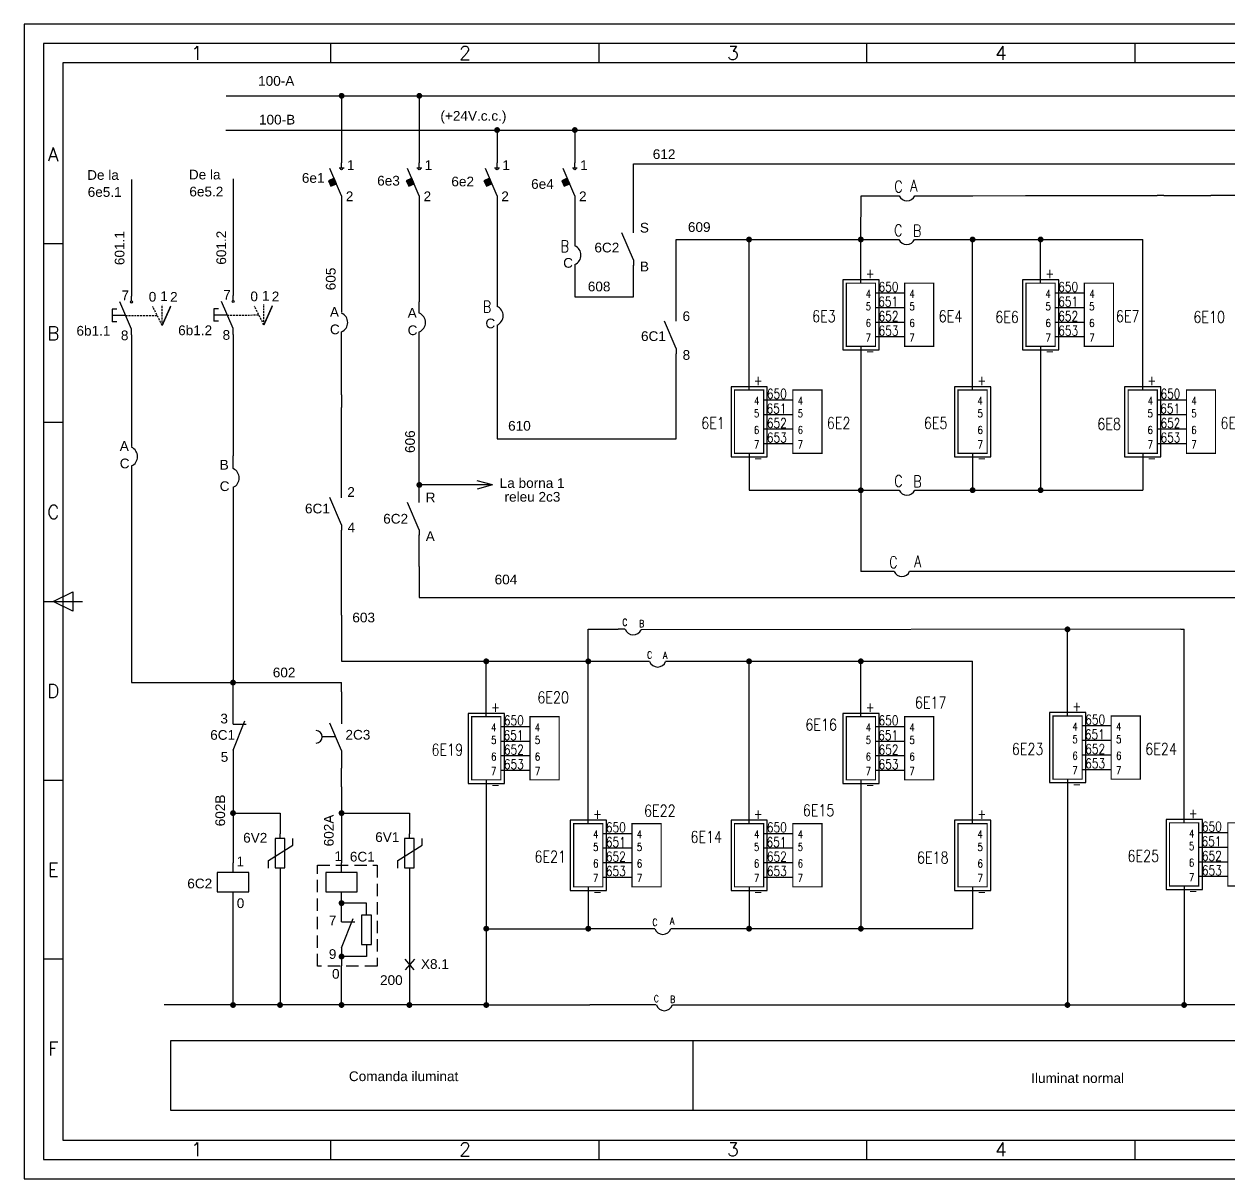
# Model space of a CAD drawing. Header units: millimetres. Extents: x 1956 to 3217, y 2121 to 2418.
# Drawn here: x 1955.9 to 2265.8, y 2120.8 to 2417.8 of the extents above; entities that cross this region are included whole.
import ezdxf
from ezdxf.enums import TextEntityAlignment as Align

# ---------------------------------------------------------------- set-up
doc = ezdxf.new("R2010")
doc.units = ezdxf.units.MM
doc.linetypes.add('DASHED', pattern=[0.75, 0.5, -0.25])
doc.linetypes.add('HIDDEN2', pattern=[4.7625, 3.175, -1.5875])
doc.styles.add('ISO', font='SIMPLEX.shx')
doc.styles.add('ROMANS', font='ROMANS.shx', dxfattribs={"width": 0.8})
doc.styles.get("Standard").update_dxf_attribs({"font": 'arial.ttf'})

# ---------------------------------------------------------------- blocks, each defined once
blk = doc.blocks.new('6a4')
at = {"color": 70}
for p, q in [((-1182.06, 287), (-1182.06, 292)), ((-1113.11, 287), (-1113.11, 292)), ((-1044.17, 287), (-1044.17, 292)), ((-975.22, 287), (-975.22, 292)), ((-1251, 240.5), (-1256, 240.5)), ((-1251, 194.5), (-1256, 194.5)), ((-1253.5, 148.5), (-1248.5, 151)), ((-1248.5, 151), (-1248.5, 146)), ((-1256, 148.5), (-1246, 148.5)), ((-1248.5, 146), (-1253.5, 148.5)), ((-1251, 102.5), (-1256, 102.5)), ((-1251, 56.5), (-1256, 56.5)), ((-1182.06, 5), (-1182.06, 10)), ((-1113.11, 5), (-1113.11, 10)), ((-1044.17, 5), (-1044.17, 10)), ((-975.22, 5), (-975.22, 10))]:
    blk.add_line(p, q, dxfattribs=at)
at = {"color": 240}
for points in [[(0, 0), (0, 297), (-1261, 297), (-1261, 0)], [(-5, 5), (-5, 292), (-1256, 292), (-1256, 5)]]:
    blk.add_lwpolyline(points, close=True, dxfattribs=at)
at = {"color": 70}
blk.add_lwpolyline([(-1251, 287), (-1251, 10), (-10, 10), (-10, 287)], close=True, dxfattribs=at)
at = {"color": 50, "style": 'ISO'}
for s, p in [('1', (-1216.53, 289.59)), ('2', (-1147.58, 289.59)), ('3', (-1078.64, 289.59)), ('4', (-1009.7, 289.59)), ('A', (-1253.5, 263.5)), ('B', (-1253.5, 217.5)), ('C', (-1253.5, 171.5)), ('D', (-1253.5, 125.5)), ('E', (-1253.5, 79.5)), ('F', (-1253.5, 33.5)), ('1', (-1216.53, 7.59)), ('2', (-1147.58, 7.59)), ('3', (-1078.64, 7.59)), ('4', (-1009.7, 7.59))]:
    blk.add_text(s, height=3.5, dxfattribs=at).set_placement(p, align=Align.MIDDLE)

msp = doc.modelspace()

# ---------------------------------------------------------------- linework, layer by layer
at = {"color": 1}
for p, q in [((2007.83, 2399.32), (2480.99, 2399.32)), ((2037.53, 2399.32), (2037.53, 2382.09)), ((2057.53, 2399.32), (2057.53, 2382.09)), ((2007.77, 2390.52), (2324.84, 2390.52)), ((2077.53, 2390.52), (2077.53, 2382.09)), ((2097.53, 2390.52), (2097.53, 2382.09)), ((2037.53, 2373.59), (2034.53, 2380.59)), ((2036.9, 2380.84), (2038.16, 2380.84)), ((2037.53, 2380.84), (2037.53, 2382.09)), ((2057.53, 2373.59), (2054.53, 2380.59)), ((2056.9, 2380.84), (2058.16, 2380.84)), ((2057.53, 2380.84), (2057.53, 2382.09)), ((2077.53, 2373.59), (2074.53, 2380.59)), ((2076.9, 2380.84), (2078.16, 2380.84)), ((2077.53, 2380.84), (2077.53, 2382.09)), ((2097.53, 2373.59), (2094.53, 2380.59)), ((2096.9, 2380.84), (2098.16, 2380.84)), ((2097.53, 2380.84), (2097.53, 2382.09)), ((2112.62, 2381.82), (2324.84, 2381.82)), ((2112.62, 2373.84), (2112.62, 2381.82)), ((1983.48, 2377.83), (1983.48, 2347.83)), ((2009.63, 2377.94), (2009.63, 2347.94)), ((2037.53, 2373.59), (2037.53, 2372.09)), ((2037.53, 2372.09), (2037.53, 2343.64)), ((2057.53, 2373.59), (2057.53, 2372.09)), ((2057.53, 2372.09), (2057.53, 2346.36)), ((2077.53, 2373.59), (2077.53, 2372.09)), ((2077.53, 2372.09), (2077.53, 2345.16)), ((2097.53, 2373.59), (2097.53, 2372.09)), ((2097.53, 2372.09), (2097.53, 2360.74)), ((2112.62, 2365.71), (2112.62, 2373.84)), ((2171.11, 2362.74), (2171.16, 2373.62)), ((2171.16, 2373.62), (2180.97, 2373.62)), ((2184.97, 2373.63), (2199.92, 2373.63)), ((2199.92, 2373.63), (2213.43, 2373.64)), ((2213.43, 2373.64), (2247.36, 2373.64)), ((2249.05, 2373.64), (2247.36, 2373.64)), ((2249.05, 2373.64), (2253.43, 2373.64)), ((2253.43, 2373.64), (2261.11, 2373.64)), ((2301.11, 2373.64), (2261.11, 2373.64)), ((2112.62, 2364.08), (2112.62, 2365.71)), ((2112.62, 2357.1), (2109.62, 2364.1)), ((2123.61, 2362.36), (2180.91, 2362.36)), ((2123.61, 2351.08), (2123.61, 2362.36)), ((2142.36, 2323.64), (2142.36, 2362.36)), ((2171.11, 2351.14), (2171.11, 2362.36)), ((2184.91, 2362.37), (2243.61, 2362.37)), ((2199.86, 2323.64), (2199.86, 2362.37)), ((2217.36, 2351.14), (2217.36, 2362.37)), ((2243.61, 2323.64), (2243.61, 2362.37)), ((2097.53, 2355.94), (2097.53, 2347.63)), ((2112.62, 2357.1), (2112.62, 2355.72)), ((2112.62, 2347.63), (2112.62, 2355.76)), ((2123.61, 2342.96), (2123.61, 2351.08)), ((1983.48, 2339.33), (1980.48, 2346.33)), ((1983.48, 2346.58), (1983.48, 2347.83)), ((2009.63, 2339.44), (2006.63, 2346.44)), ((2009.63, 2346.69), (2009.63, 2347.94)), ((2057.53, 2343.41), (2057.53, 2346.36)), ((2097.53, 2347.63), (2112.62, 2347.63)), ((2174.86, 2348.64), (2182.36, 2348.64)), ((2221.11, 2348.64), (2228.61, 2348.64)), ((1978.48, 2344.44), (1978.48, 2341.21)), ((1979.73, 2344.44), (1978.48, 2344.44)), ((2005.88, 2344.55), (2004.63, 2344.55)), ((2004.63, 2344.55), (2004.63, 2341.33)), ((2174.86, 2344.89), (2182.36, 2344.89)), ((2221.11, 2344.89), (2228.61, 2344.89)), ((1981.98, 2342.83), (1978.48, 2342.83)), ((1979.73, 2341.21), (1978.48, 2341.21)), ((2008.13, 2342.94), (2004.63, 2342.94)), ((2005.88, 2341.33), (2004.63, 2341.33)), ((2077.53, 2340.37), (2077.53, 2311.06)), ((2123.61, 2334.34), (2120.61, 2341.34)), ((2123.61, 2341.32), (2123.61, 2342.96)), ((2174.86, 2341.14), (2182.36, 2341.14)), ((2221.11, 2341.14), (2228.61, 2341.14)), ((1983.48, 2337.83), (1983.48, 2339.33)), ((1983.48, 2337.83), (1983.48, 2309.16)), ((2009.63, 2337.94), (2009.63, 2339.44)), ((2009.63, 2337.94), (2009.63, 2306.71)), ((2037.53, 2335.34), (2037.53, 2338.61)), ((2057.53, 2335.34), (2057.53, 2338.61)), ((2174.86, 2337.39), (2182.36, 2337.39)), ((2221.11, 2337.39), (2228.61, 2337.39)), ((2037.53, 2330.54), (2037.53, 2335.34)), ((2057.53, 2330.54), (2057.53, 2335.34)), ((2123.61, 2334.34), (2123.61, 2332.96)), ((2171.11, 2334.89), (2171.11, 2276.99)), ((2217.36, 2334.89), (2217.36, 2297.9)), ((2123.61, 2324.87), (2123.61, 2333)), ((2037.53, 2327.26), (2037.53, 2330.54)), ((2037.53, 2322.38), (2037.53, 2328.9)), ((2057.53, 2327.26), (2057.53, 2330.54)), ((2057.53, 2320.93), (2057.53, 2327.26)), ((2123.61, 2311.06), (2123.61, 2324.87)), ((2037.53, 2322.38), (2037.53, 2319.12)), ((2037.53, 2305.72), (2037.53, 2319.12)), ((2057.53, 2313.97), (2057.53, 2320.93)), ((2146.11, 2321.14), (2153.61, 2321.14)), ((2247.36, 2321.14), (2254.86, 2321.14)), ((2146.11, 2317.39), (2153.61, 2317.39)), ((2247.36, 2317.39), (2254.86, 2317.39)), ((2057.53, 2304.46), (2057.53, 2313.97)), ((2146.11, 2313.64), (2153.61, 2313.64)), ((2247.36, 2313.64), (2254.86, 2313.64)), ((2077.53, 2311.06), (2123.61, 2311.06)), ((2146.11, 2309.89), (2153.61, 2309.89)), ((2247.36, 2309.89), (2254.86, 2309.89)), ((2009.63, 2303.43), (2009.63, 2306.71)), ((2142.36, 2307.39), (2142.36, 2297.87)), ((2199.86, 2307.39), (2199.86, 2297.9)), ((2243.61, 2307.39), (2243.61, 2297.9)), ((1983.48, 2304.13), (1983.48, 2248.41)), ((2037.53, 2297.59), (2037.53, 2305.72)), ((2057.53, 2296.33), (2057.53, 2304.46)), ((2076.39, 2299.24), (2072.37, 2300.3)), ((2009.63, 2298.63), (2009.63, 2248.79)), ((2037.53, 2295.96), (2037.53, 2297.59)), ((2076.39, 2299.24), (2057.53, 2299.24)), ((2076.39, 2299.24), (2072.37, 2298.19)), ((2142.36, 2297.87), (2180.97, 2297.87)), ((2184.96, 2297.9), (2243.61, 2297.9)), ((2037.53, 2288.98), (2034.53, 2295.98)), ((2057.53, 2287.71), (2054.53, 2294.71)), ((2057.53, 2294.7), (2057.53, 2296.33)), ((2037.53, 2288.98), (2037.53, 2287.6)), ((2037.53, 2279.51), (2037.53, 2287.64)), ((2057.53, 2287.71), (2057.53, 2286.33)), ((2057.53, 2278.25), (2057.53, 2286.37)), ((2037.53, 2265.76), (2037.53, 2279.51)), ((2057.53, 2278.25), (2057.53, 2270.32)), ((2179.66, 2276.99), (2171.11, 2276.99)), ((2324.84, 2276.99), (2183.65, 2276.99)), ((2057.53, 2270.32), (2224.68, 2270.32)), ((2224.68, 2270.32), (2324.84, 2270.32)), ((2037.53, 2265.76), (2037.53, 2253.88)), ((2100.99, 2212.13), (2100.99, 2262.13)), ((2100.99, 2262.13), (2108.69, 2262.13)), ((2110.38, 2262.13), (2108.69, 2262.13)), ((2110.38, 2262.13), (2110.5, 2262.13)), ((2253.43, 2262.13), (2114.56, 2261.99)), ((2224.27, 2239.83), (2224.27, 2262.33)), ((2253.43, 2262.13), (2254.27, 2262.13)), ((2254.27, 2212.33), (2254.27, 2262.13)), ((2037.53, 2253.88), (2068.31, 2253.88)), ((2068.31, 2253.88), (2116.76, 2253.88)), ((2074.74, 2239.63), (2074.74, 2253.88)), ((2120.89, 2253.88), (2199.86, 2253.88)), ((2142.36, 2212.13), (2142.36, 2253.88)), ((2171.11, 2239.63), (2171.11, 2253.88)), ((2199.86, 2212.13), (2199.86, 2253.88)), ((1983.48, 2248.41), (2037.53, 2248.41)), ((2009.6, 2237.72), (2009.6, 2248.04)), ((2037.53, 2246), (2037.53, 2248.41)), ((2037.53, 2246), (2037.53, 2237.78)), ((2009.6, 2231.06), (2012.6, 2238.56)), ((2037.53, 2230.94), (2034.53, 2237.94)), ((2078.49, 2237.13), (2085.99, 2237.13)), ((2174.86, 2237.13), (2182.36, 2237.13)), ((2228.02, 2237.33), (2235.52, 2237.33)), ((2036.03, 2234.44), (2032.53, 2234.44)), ((2078.49, 2233.38), (2085.99, 2233.38)), ((2174.86, 2233.38), (2182.36, 2233.38)), ((2228.02, 2233.58), (2235.52, 2233.58)), ((2009.6, 2231.06), (2009.6, 2229.56)), ((2009.6, 2229.56), (2009.6, 2223.31)), ((2037.53, 2230.94), (2037.53, 2229.56)), ((2037.53, 2229.56), (2037.53, 2226.44)), ((2078.49, 2229.63), (2085.99, 2229.63)), ((2174.86, 2229.63), (2182.36, 2229.63)), ((2228.02, 2229.83), (2235.52, 2229.83)), ((2037.53, 2221.64), (2037.53, 2226.44)), ((2078.49, 2225.88), (2085.99, 2225.88)), ((2174.86, 2225.88), (2182.36, 2225.88)), ((2228.02, 2226.08), (2235.52, 2226.08)), ((2009.6, 2223.31), (2009.6, 2205.81)), ((2074.74, 2223.38), (2074.74, 2165.49)), ((2171.11, 2223.38), (2171.11, 2185.12)), ((2224.27, 2223.58), (2224.27, 2165.68)), ((2037.53, 2221.64), (2037.53, 2205.81)), ((2009.6, 2214.84), (2021.7, 2214.84)), ((2021.7, 2214.84), (2021.7, 2209.52)), ((2037.53, 2214.84), (2054.97, 2214.84)), ((2054.97, 2214.84), (2054.97, 2209.52)), ((2258.02, 2209.83), (2265.52, 2209.83)), ((2021.7, 2208.27), (2021.7, 2209.52)), ((2024.97, 2206.63), (2024.97, 2208.28)), ((2054.97, 2208.27), (2054.97, 2209.52)), ((2058.24, 2206.63), (2058.24, 2208.28)), ((2104.74, 2209.63), (2112.24, 2209.63)), ((2146.11, 2209.63), (2153.61, 2209.63)), ((2009.6, 2205.81), (2009.6, 2202.06)), ((2018.72, 2202.69), (2024.97, 2206.63)), ((2037.53, 2205.81), (2037.53, 2202.06)), ((2051.99, 2202.69), (2058.24, 2206.63)), ((2104.74, 2205.88), (2112.24, 2205.88)), ((2146.11, 2205.88), (2153.61, 2205.88)), ((2258.02, 2206.08), (2265.52, 2206.08)), ((2009.6, 2199.56), (2009.6, 2202.06)), ((2018.72, 2200.72), (2018.72, 2202.69)), ((2021.7, 2200.77), (2021.7, 2165.49)), ((2037.53, 2199.56), (2037.53, 2202.06)), ((2051.99, 2200.72), (2051.99, 2202.69)), ((2054.97, 2200.77), (2054.97, 2165.49)), ((2104.74, 2202.13), (2112.24, 2202.13)), ((2146.11, 2202.13), (2153.61, 2202.13)), ((2258.02, 2202.33), (2265.52, 2202.33)), ((2104.74, 2198.38), (2112.24, 2198.38)), ((2146.11, 2198.38), (2153.61, 2198.38)), ((2258.02, 2198.58), (2265.52, 2198.58)), ((2009.6, 2165.49), (2009.6, 2194.56)), ((2037.53, 2188.73), (2037.53, 2194.56)), ((2100.99, 2195.88), (2100.99, 2185.12)), ((2142.36, 2195.88), (2142.36, 2185.12)), ((2199.86, 2195.88), (2199.86, 2185.12)), ((2254.27, 2196.08), (2254.27, 2165.49)), ((2043.94, 2191.69), (2037.53, 2191.69)), ((2043.94, 2188.57), (2043.94, 2191.69)), ((2037.53, 2186.89), (2037.53, 2188.73)), ((2037.53, 2180.23), (2040.53, 2187.73)), ((2074.74, 2185.12), (2100.99, 2185.12)), ((2118.12, 2185.12), (2100.99, 2185.12)), ((2199.86, 2185.12), (2122.24, 2185.12)), ((2037.53, 2180.23), (2037.53, 2178.73)), ((2043.94, 2181.07), (2043.94, 2177.95)), ((2037.53, 2178.73), (2037.53, 2175.59)), ((2043.94, 2177.95), (2037.53, 2177.95)), ((2053.8, 2177.31), (2056.14, 2174.56)), ((2056.27, 2177.31), (2053.92, 2174.56)), ((2037.53, 2165.49), (2037.53, 2175.59)), ((2074.74, 2165.49), (1991.91, 2165.49)), ((2075.12, 2165.49), (2101.37, 2165.49)), ((2118.49, 2165.49), (2101.37, 2165.49)), ((2122.62, 2165.49), (2254.27, 2165.49)), ((2339, 2165.49), (2254.27, 2165.49)), ((1993.57, 2156.32), (2920.23, 2156.32)), ((1993.57, 2138.38), (1993.57, 2156.32)), ((2127.85, 2156.32), (2127.85, 2138.38)), ((2920.23, 2138.38), (1993.57, 2138.38))]:
    msp.add_line(p, q, dxfattribs=at)
at = {"color": 1, "linetype": 'DASHED'}
for p, q in [((1991.38, 2340.29), (1988.94, 2345.13)), ((1991.38, 2340.29), (1991.38, 2345.58)), ((2017.54, 2340.4), (2015.1, 2345.24)), ((2017.54, 2340.4), (2017.54, 2345.7)), ((1981.98, 2342.83), (1990.1, 2342.84)), ((2008.13, 2342.94), (2016.26, 2342.95))]:
    msp.add_line(p, q, dxfattribs=at)
at = {"color": 1, "linetype": 'HIDDEN2'}
for p, q in [((2031.32, 2175.45), (2031.32, 2201.43)), ((2031.32, 2201.43), (2046.66, 2201.43)), ((2046.66, 2201.43), (2046.66, 2175.45)), ((2046.66, 2175.45), (2031.32, 2175.45))]:
    msp.add_line(p, q, dxfattribs=at)
at = {"color": 1, "const_width": 0.75}
for points in [[(2037.16, 2399.32, 1), (2037.91, 2399.32, 1)], [(2057.16, 2399.32, 1), (2057.91, 2399.32, 1)], [(2077.16, 2390.52, 1), (2077.91, 2390.52, 1)], [(2097.16, 2390.52, 1), (2097.91, 2390.52, 1)], [(2141.98, 2362.36, 1), (2142.73, 2362.36, 1)], [(2170.73, 2362.36, 1), (2171.48, 2362.36, 1)], [(2199.48, 2362.37, 1), (2200.23, 2362.37, 1)], [(2216.98, 2362.37, 1), (2217.73, 2362.37, 1)], [(2057.16, 2299.24, 1), (2057.91, 2299.24, 1)], [(2170.73, 2297.87, 1), (2171.48, 2297.87, 1)], [(2199.48, 2297.9, 1), (2200.23, 2297.9, 1)], [(2216.98, 2297.9, 1), (2217.73, 2297.9, 1)], [(2223.89, 2262.1, 1), (2224.64, 2262.1, 1)], [(2074.37, 2253.88, 1), (2075.12, 2253.88, 1)], [(2100.62, 2253.88, 1), (2101.37, 2253.88, 1)], [(2141.98, 2253.88, 1), (2142.73, 2253.88, 1)], [(2170.73, 2253.88, 1), (2171.48, 2253.88, 1)], [(2009.23, 2248.41, 1), (2009.98, 2248.41, 1)], [(2009.23, 2214.84, 1), (2009.98, 2214.84, 1)], [(2037.15, 2214.84, 1), (2037.9, 2214.84, 1)], [(2037.15, 2191.69, 1), (2037.9, 2191.69, 1)], [(2074.37, 2185.12, 1), (2075.12, 2185.12, 1)], [(2100.62, 2185.12, 1), (2101.37, 2185.12, 1)], [(2141.98, 2185.12, 1), (2142.73, 2185.12, 1)], [(2170.73, 2185.12, 1), (2171.48, 2185.12, 1)], [(2037.15, 2177.95, -1), (2037.9, 2177.95, -1)], [(2009.23, 2165.49, 1), (2009.98, 2165.49, 1)], [(2021.32, 2165.49, 1), (2022.07, 2165.49, 1)], [(2037.15, 2165.49, 1), (2037.9, 2165.49, 1)], [(2054.59, 2165.49, 1), (2055.34, 2165.49, 1)], [(2074.37, 2165.49, 1), (2075.12, 2165.49, 1)], [(2223.89, 2165.49, 1), (2224.64, 2165.49, 1)], [(2253.89, 2165.49, 1), (2254.64, 2165.49, 1)]]:
    msp.add_lwpolyline(points, format="xyb", close=True, dxfattribs=at)
at = {"color": 1, "flags": 128}
for points in [[(2036.21, 2376.7), (2035.58, 2378.12), (2034.16, 2377.49), (2034.8, 2376.07)], [(2056.21, 2376.7), (2055.58, 2378.12), (2054.16, 2377.49), (2054.8, 2376.07)], [(2076.21, 2376.7), (2075.58, 2378.12), (2074.16, 2377.49), (2074.8, 2376.07)], [(2096.21, 2376.7), (2095.58, 2378.12), (2094.16, 2377.49), (2094.8, 2376.07)], [(2175.79, 2333.97), (2175.79, 2352.01), (2166.46, 2352.01), (2166.46, 2333.97)], [(2222.04, 2333.97), (2222.04, 2352.01), (2212.71, 2352.01), (2212.71, 2333.97)], [(2147.04, 2306.47), (2147.04, 2324.51), (2137.71, 2324.51), (2137.71, 2306.47)], [(2204.54, 2306.47), (2204.54, 2324.51), (2195.21, 2324.51), (2195.21, 2306.47)], [(2248.29, 2306.47), (2248.29, 2324.51), (2238.96, 2324.51), (2238.96, 2306.47)], [(2079.43, 2222.47), (2079.43, 2240.5), (2070.1, 2240.5), (2070.1, 2222.47)], [(2175.79, 2222.47), (2175.79, 2240.5), (2166.46, 2240.5), (2166.46, 2222.47)], [(2228.96, 2222.67), (2228.96, 2240.7), (2219.63, 2240.7), (2219.63, 2222.67)], [(2105.68, 2194.97), (2105.68, 2213), (2096.35, 2213), (2096.35, 2194.97)], [(2147.04, 2194.97), (2147.04, 2213), (2137.71, 2213), (2137.71, 2194.97)], [(2204.54, 2194.97), (2204.54, 2213), (2195.21, 2213), (2195.21, 2194.97)], [(2258.96, 2195.17), (2258.96, 2213.2), (2249.63, 2213.2), (2249.63, 2195.17)], [(2022.95, 2200.77), (2022.95, 2208.27), (2020.45, 2208.27), (2020.45, 2200.77)], [(2056.22, 2200.77), (2056.22, 2208.27), (2053.72, 2208.27), (2053.72, 2200.77)], [(2013.65, 2194.56), (2013.65, 2199.56), (2005.55, 2199.56), (2005.55, 2194.56)], [(2041.58, 2194.56), (2041.58, 2199.56), (2033.48, 2199.56), (2033.48, 2194.56)], [(2045.19, 2181.07), (2045.19, 2188.57), (2042.69, 2188.57), (2042.69, 2181.07)]]:
    msp.add_lwpolyline(points, close=True, dxfattribs=at)
at = {"color": 1, "const_width": 0.3, "flags": 128}
for points in [[(2167.36, 2351.14), (2167.36, 2334.89), (2174.86, 2334.89), (2174.86, 2351.14)], [(2182.36, 2351.14), (2182.36, 2334.89), (2189.86, 2334.89), (2189.86, 2351.14)], [(2213.61, 2351.14), (2213.61, 2334.89), (2221.11, 2334.89), (2221.11, 2351.14)], [(2228.61, 2351.14), (2228.61, 2334.89), (2236.11, 2334.89), (2236.11, 2351.14)], [(2138.61, 2323.64), (2138.61, 2307.39), (2146.11, 2307.39), (2146.11, 2323.64)], [(2153.61, 2323.64), (2153.61, 2307.39), (2161.11, 2307.39), (2161.11, 2323.64)], [(2196.11, 2323.64), (2196.11, 2307.39), (2203.61, 2307.39), (2203.61, 2323.64)], [(2239.86, 2323.64), (2239.86, 2307.39), (2247.36, 2307.39), (2247.36, 2323.64)], [(2254.86, 2323.64), (2254.86, 2307.39), (2262.36, 2307.39), (2262.36, 2323.64)], [(2070.99, 2239.63), (2070.99, 2223.38), (2078.49, 2223.38), (2078.49, 2239.63)], [(2085.99, 2239.63), (2085.99, 2223.38), (2093.49, 2223.38), (2093.49, 2239.63)], [(2167.36, 2239.63), (2167.36, 2223.38), (2174.86, 2223.38), (2174.86, 2239.63)], [(2182.36, 2239.63), (2182.36, 2223.38), (2189.86, 2223.38), (2189.86, 2239.63)], [(2220.52, 2239.83), (2220.52, 2223.58), (2228.02, 2223.58), (2228.02, 2239.83)], [(2235.52, 2239.83), (2235.52, 2223.58), (2243.02, 2223.58), (2243.02, 2239.83)], [(2097.24, 2212.13), (2097.24, 2195.88), (2104.74, 2195.88), (2104.74, 2212.13)], [(2112.24, 2212.13), (2112.24, 2195.88), (2119.74, 2195.88), (2119.74, 2212.13)], [(2138.61, 2212.13), (2138.61, 2195.88), (2146.11, 2195.88), (2146.11, 2212.13)], [(2153.61, 2212.13), (2153.61, 2195.88), (2161.11, 2195.88), (2161.11, 2212.13)], [(2196.11, 2212.13), (2196.11, 2195.88), (2203.61, 2195.88), (2203.61, 2212.13)], [(2250.52, 2212.33), (2250.52, 2196.08), (2258.02, 2196.08), (2258.02, 2212.33)], [(2265.52, 2212.33), (2265.52, 2196.08), (2273.02, 2196.08), (2273.02, 2212.33)]]:
    msp.add_lwpolyline(points, close=True, dxfattribs=at)
at = {"color": 1, "const_width": 0.4, "flags": 128}
for points in [[(1991.38, 2340.29), (1993.59, 2345.24)], [(2017.54, 2340.4), (2019.75, 2345.35)]]:
    msp.add_lwpolyline(points, dxfattribs=at)
at = {"color": 1, "flags": 128}
for points in [[(2009.6, 2237.72), (2013.02, 2237.72)], [(2037.53, 2186.89), (2040.94, 2186.89)]]:
    msp.add_lwpolyline(points, dxfattribs=at)
at = {"color": 1}
for centre in [(2037.53, 2380.57), (2057.53, 2380.57), (2077.53, 2380.57), (2097.53, 2380.57), (1983.48, 2346.3), (2009.63, 2346.42)]:
    msp.add_circle(centre, 0.273, dxfattribs=at)
for centre, radius, start, end in [((2182.97, 2374.5), 2.18, 203.689, 336.5614), ((2182.91, 2363.24), 2.18, 203.689, 336.5614), ((2096.49, 2358.34), 2.62, 293.5091, 66.4909), ((2036.49, 2341.01), 2.62, 293.5091, 66.4909), ((2056.49, 2341.01), 2.62, 293.5091, 66.4909), ((2076.49, 2342.76), 2.62, 293.5091, 66.4909), ((1982.43, 2306.53), 2.62, 293.5091, 66.4909), ((2008.59, 2301.03), 2.62, 293.5091, 66.4909), ((2182.96, 2298.77), 2.18, 203.689, 336.5614), ((2181.66, 2277.89), 2.18, 203.689, 336.5614), ((2112.56, 2262.86), 2.18, 199.5368, 336.5614), ((2118.83, 2254.59), 2.18, 199.2151, 340.7849), ((2030.92, 2234.44), 1.61, 272.3862, 87.6138), ((2120.18, 2185.83), 2.18, 199.2151, 340.7849), ((2120.56, 2166.21), 2.18, 199.2151, 340.7849)]:
    msp.add_arc(centre, radius, start, end, dxfattribs=at)
for points in [[(2034.8, 2376.07), (2034.16, 2377.49), (2036.21, 2376.7), (2035.58, 2378.12)], [(2054.8, 2376.07), (2054.16, 2377.49), (2056.21, 2376.7), (2055.58, 2378.12)], [(2074.8, 2376.07), (2074.16, 2377.49), (2076.21, 2376.7), (2075.58, 2378.12)], [(2094.8, 2376.07), (2094.16, 2377.49), (2096.21, 2376.7), (2095.58, 2378.12)]]:
    msp.add_solid(points, dxfattribs=at)

# ---------------------------------------------------------------- block references
msp.add_blockref('6a4', (3216.86, 2120.76), dxfattribs=at)

# ---------------------------------------------------------------- texts
for s, p in [('100-A', (2016.06, 2401.9)), ('100-B', (2016.28, 2391.94)), ('(+24V.c.c.)', (2062.95, 2392.92)), ('612', (2117.58, 2383.06)), ('De la', (1972.08, 2377.71)), ('De la', (1998.24, 2377.82)), ('1', (2038.9, 2380.24)), ('1', (2058.9, 2380.24)), ('1', (2078.9, 2380.24)), ('1', (2098.9, 2380.24)), ('6e1', (2027.31, 2376.94)), ('6e3', (2046.69, 2376.24)), ('6e2', (2065.77, 2376.03)), ('6e4', (2086.29, 2375.39)), ('6e5.1', (1972.22, 2373.33)), ('6e5.2', (1998.37, 2373.44)), ('2', (2038.62, 2372.22)), ('2', (2058.62, 2372.22)), ('2', (2078.62, 2372.22)), ('2', (2098.62, 2372.22)), ('S', (2114.26, 2364.15)), ('609', (2126.62, 2364.31)), ('6C2', (2102.57, 2359.04)), ('C', (2094.53, 2355.1)), ('B', (2114.28, 2354.17)), ('7', (1980.91, 2346.76)), ('7', (2007.07, 2346.87)), ('608', (2100.87, 2349.03)), ('0', (1987.92, 2346.38)), ('1', (1990.89, 2346.54)), ('2', (1993.41, 2346.36)), ('0', (2014.07, 2346.49)), ('1', (2017.05, 2346.65)), ('2', (2019.57, 2346.47)), ('A', (2034.53, 2342.48)), ('A', (2054.53, 2342.25)), ('6', (2125.24, 2341.39)), ('6b1.1', (1969.33, 2337.64)), ('6b1.2', (1995.49, 2337.76)), ('C', (2034.53, 2338)), ('C', (2054.53, 2337.77)), ('C', (2074.53, 2339.52)), ('8', (1980.76, 2336.46)), ('8', (2006.92, 2336.57)), ('6C1', (2114.55, 2336.26)), ('8', (2125.26, 2331.42)), ('610', (2080.37, 2313.2)), ('A', (1980.47, 2308)), ('C', (1980.47, 2303.52)), ('B', (2006.18, 2303.18)), ('C', (2006.18, 2297.67)), ('La borna 1', (2078.21, 2298.48)), ('2', (2039, 2296.18)), ('R', (2059.16, 2294.76)), ('releu 2c3', (2079.45, 2294.94)), ('6C1', (2028.11, 2291.92)), ('6C2', (2048.24, 2289.3)), ('4', (2039.07, 2287.07)), ('A', (2059.18, 2284.79)), ('604', (2076.9, 2273.67)), ('603', (2040.3, 2263.9)), ('602', (2019.83, 2249.76)), ('3', (2006.35, 2237.9)), ('6C1', (2003.73, 2233.69)), ('2C3', (2038.53, 2233.74)), ('5', (2006.44, 2228.04)), ('6V1', (2046.18, 2207.42)), ('6V2', (2012.21, 2207.25)), ('1', (2010.51, 2201.17)), ('1', (2035.7, 2202.53)), ('6C1', (2039.66, 2202.39)), ('6C2', (1997.84, 2195.49)), ('0', (2010.56, 2190.42)), ('7', (2034.25, 2185.96)), ('9', (2034.25, 2177.34)), ('X8.1', (2057.94, 2174.77)), ('0', (2035.07, 2172.25)), ('200', (2047.42, 2170.64)), ('Comanda iluminat', (2039.41, 2145.91)), ('Iluminat normal', (2214.94, 2145.43))]:
    msp.add_text(s, height=2.5, dxfattribs=at).set_placement(p)
at = {"color": 1, "style": 'ROMANS', "width": 0.8}
for s, height, p in [('C', 3, (2179.72, 2374.48)), ('A', 3, (2183.82, 2374.73)), ('C', 3, (2179.66, 2363.22)), ('B', 3, (2184.54, 2363.11)), ('B', 3, (2093.87, 2359.13)), ('4', 2, (2172.36, 2347.39)), ('4', 2, (2183.61, 2347.39)), ('4', 2, (2218.61, 2347.39)), ('4', 2, (2229.86, 2347.39)), ('B', 3, (2073.87, 2343.55)), ('5', 2, (2172.36, 2344.15)), ('5', 2, (2183.61, 2344.15)), ('5', 2, (2218.61, 2344.15)), ('5', 2, (2229.86, 2344.15)), ('6', 2, (2172.36, 2339.89)), ('6', 2, (2183.61, 2339.89)), ('6', 2, (2218.61, 2339.89)), ('6', 2, (2229.86, 2339.89)), ('7', 2, (2172.36, 2336.14)), ('7', 2, (2183.61, 2336.14)), ('7', 2, (2218.61, 2336.14)), ('7', 2, (2229.86, 2336.14)), ('4', 2, (2143.61, 2319.89)), ('4', 2, (2154.86, 2319.89)), ('4', 2, (2201.11, 2319.89)), ('4', 2, (2244.86, 2319.89)), ('4', 2, (2256.11, 2319.89)), ('5', 2, (2143.61, 2316.65)), ('5', 2, (2154.86, 2316.65)), ('5', 2, (2201.11, 2316.65)), ('5', 2, (2244.86, 2316.65)), ('5', 2, (2256.11, 2316.65)), ('6', 2, (2143.61, 2312.39)), ('6', 2, (2154.86, 2312.39)), ('6', 2, (2201.11, 2312.39)), ('6', 2, (2244.86, 2312.39)), ('6', 2, (2256.11, 2312.39)), ('7', 2, (2143.61, 2308.64)), ('7', 2, (2154.86, 2308.64)), ('7', 2, (2201.11, 2308.64)), ('7', 2, (2244.86, 2308.64)), ('7', 2, (2256.11, 2308.64)), ('C', 3, (2179.71, 2298.75)), ('B', 3, (2184.59, 2298.65)), ('A', 3, (2184.82, 2278.09)), ('C', 3, (2178.4, 2277.87)), ('C', 1.8, (2109.75, 2262.97)), ('B', 1.8, (2114.08, 2262.68)), ('C', 1.8, (2116.13, 2254.6)), ('A', 1.8, (2120.23, 2254.56)), ('4', 2, (2075.99, 2235.88)), ('4', 2, (2087.24, 2235.88)), ('4', 2, (2172.36, 2235.88)), ('4', 2, (2183.61, 2235.88)), ('4', 2, (2225.52, 2236.08)), ('4', 2, (2236.77, 2236.08)), ('5', 2, (2075.99, 2232.64)), ('5', 2, (2087.24, 2232.64)), ('5', 2, (2172.36, 2232.64)), ('5', 2, (2183.61, 2232.64)), ('5', 2, (2225.52, 2232.84)), ('5', 2, (2236.77, 2232.84)), ('6', 2, (2075.99, 2228.38)), ('6', 2, (2087.24, 2228.38)), ('6', 2, (2172.36, 2228.38)), ('6', 2, (2183.61, 2228.38)), ('6', 2, (2225.52, 2228.58)), ('6', 2, (2236.77, 2228.58)), ('7', 2, (2075.99, 2224.63)), ('7', 2, (2087.24, 2224.63)), ('7', 2, (2172.36, 2224.63)), ('7', 2, (2183.61, 2224.63)), ('7', 2, (2225.52, 2224.83)), ('7', 2, (2236.77, 2224.83)), ('4', 2, (2102.24, 2208.38)), ('4', 2, (2113.49, 2208.38)), ('4', 2, (2143.61, 2208.38)), ('4', 2, (2154.86, 2208.38)), ('4', 2, (2201.11, 2208.38)), ('4', 2, (2255.52, 2208.58)), ('5', 2, (2102.24, 2205.14)), ('5', 2, (2113.49, 2205.14)), ('5', 2, (2143.61, 2205.14)), ('5', 2, (2154.86, 2205.14)), ('5', 2, (2201.11, 2205.14)), ('5', 2, (2255.52, 2205.34)), ('6', 2, (2102.24, 2200.88)), ('6', 2, (2113.49, 2200.88)), ('6', 2, (2143.61, 2200.88)), ('6', 2, (2154.86, 2200.88)), ('6', 2, (2201.11, 2200.88)), ('6', 2, (2255.52, 2201.08)), ('7', 2, (2102.24, 2197.13)), ('7', 2, (2113.49, 2197.13)), ('7', 2, (2143.61, 2197.13)), ('7', 2, (2154.86, 2197.13)), ('7', 2, (2201.11, 2197.13)), ('7', 2, (2255.52, 2197.33)), ('C', 1.8, (2117.49, 2185.84)), ('A', 1.8, (2122.01, 2186.16)), ('C', 1.8, (2117.86, 2166.21)), ('B', 1.8, (2122.04, 2166.08))]:
    msp.add_text(s, height=height, dxfattribs=at).set_placement(p)
at = {"color": 1}
for s, p in [('601.1', (1981.67, 2355.77)), ('601.2', (2007.83, 2355.88)), ('605', (2035.99, 2349.31)), ('606', (2056.39, 2307.46)), ('602B', (2007.56, 2211.45)), ('602A', (2035.5, 2206.29))]:
    msp.add_text(s, height=2.5, rotation=90, dxfattribs=at).set_placement(p)
at = {"color": 1, "style": 'ROMANS', "width": 0.8}
for tag, p, s, height in [('+', (2172.36, 2352.39), '+', 2.5), ('+', (2218.61, 2352.39), '+', 2.5), ('650', (2175.65, 2348.92), '650', 2.5), ('650', (2221.9, 2348.92), '650', 2.5), ('651', (2175.58, 2345.13), '651', 2.5), ('651', (2221.83, 2345.13), '651', 2.5), ('6E3', (2158.57, 2341.14), '6E1', 3), ('652', (2175.65, 2341.4), '652', 2.5), ('6E4', (2191.11, 2341.14), '6E2', 3), ('6E6', (2205.68, 2340.92), '6E1', 3), ('652', (2221.9, 2341.4), '652', 2.5), ('6E7', (2236.72, 2341.14), '6E2', 3), ('6E10', (2256.65, 2340.92), '6E1', 3), ('653', (2175.65, 2337.67), '653', 2.5), ('653', (2221.9, 2337.67), '653', 2.5), ('-', (2172.36, 2332.39), '-', 2.5), ('-', (2218.61, 2332.39), '-', 2.5), ('+', (2143.61, 2324.89), '+', 2.5), ('+', (2201.11, 2324.89), '+', 2.5), ('+', (2244.86, 2324.89), '+', 2.5), ('650', (2146.9, 2321.42), '650', 2.5), ('650', (2248.15, 2321.42), '650', 2.5), ('651', (2146.83, 2317.63), '651', 2.5), ('651', (2248.08, 2317.63), '651', 2.5), ('6E1', (2130.05, 2313.64), '6E2', 3), ('652', (2146.9, 2313.9), '652', 2.5), ('6E2', (2162.36, 2313.64), '6E3', 3), ('6E5', (2187.32, 2313.64), '6E1', 3), ('6E8', (2231.93, 2313.42), '6E1', 3), ('652', (2248.15, 2313.9), '652', 2.5), ('6E9', (2263.61, 2313.64), '6E2', 3), ('653', (2146.9, 2310.17), '653', 2.5), ('653', (2248.15, 2310.17), '653', 2.5), ('-', (2143.61, 2304.89), '-', 2.5), ('-', (2201.11, 2304.89), '-', 2.5), ('-', (2244.86, 2304.89), '-', 2.5), ('6E20', (2087.9, 2243.08), '6E2', 3), ('6E17', (2185.02, 2241.76), '6E3', 3), ('+', (2075.99, 2240.88), '+', 2.5), ('+', (2172.36, 2240.88), '+', 2.5), ('+', (2225.52, 2241.08), '+', 2.5), ('650', (2079.29, 2237.42), '650', 2.5), ('6E16', (2156.84, 2236.1), '6E2', 3), ('650', (2175.65, 2237.42), '650', 2.5), ('650', (2228.81, 2237.61), '650', 2.5), ('651', (2079.22, 2233.62), '651', 2.5), ('651', (2175.58, 2233.62), '651', 2.5), ('651', (2228.74, 2233.82), '651', 2.5), ('6E19', (2060.66, 2229.63), '6E1', 3), ('652', (2079.29, 2229.89), '652', 2.5), ('652', (2175.65, 2229.89), '652', 2.5), ('6E23', (2209.95, 2229.83), '6E1', 3), ('652', (2228.81, 2230.09), '652', 2.5), ('6E24', (2244.27, 2229.83), '6E2', 3), ('653', (2079.29, 2226.17), '653', 2.5), ('653', (2175.65, 2226.17), '653', 2.5), ('653', (2228.81, 2226.36), '653', 2.5), ('-', (2075.99, 2220.88), '-', 2.5), ('-', (2172.36, 2220.88), '-', 2.5), ('-', (2225.52, 2221.08), '-', 2.5), ('6E22', (2115.33, 2213.93), '6E2', 3), ('6E15', (2156.17, 2214.06), '6E2', 3), ('+', (2102.24, 2213.38), '+', 2.5), ('+', (2143.61, 2213.38), '+', 2.5), ('+', (2201.11, 2213.38), '+', 2.5), ('+', (2255.52, 2213.58), '+', 2.5), ('650', (2105.54, 2209.92), '650', 2.5), ('6E14', (2127.28, 2207.22), '6E1', 3), ('650', (2146.9, 2209.92), '650', 2.5), ('650', (2258.81, 2210.11), '650', 2.5), ('651', (2105.47, 2206.12), '651', 2.5), ('651', (2146.83, 2206.12), '651', 2.5), ('651', (2258.74, 2206.32), '651', 2.5), ('6E21', (2087.15, 2202.13), '6E1', 3), ('652', (2105.54, 2202.39), '652', 2.5), ('652', (2146.9, 2202.39), '652', 2.5), ('6E18', (2185.54, 2201.9), '6E1', 3), ('6E25', (2239.71, 2202.33), '6E1', 3), ('652', (2258.81, 2202.59), '652', 2.5), ('653', (2105.54, 2198.67), '653', 2.5), ('653', (2146.9, 2198.67), '653', 2.5), ('653', (2258.81, 2198.86), '653', 2.5), ('-', (2102.24, 2193.38), '-', 2.5), ('-', (2143.61, 2193.38), '-', 2.5), ('-', (2201.11, 2193.38), '-', 2.5), ('-', (2255.52, 2193.58), '-', 2.5)]:
    msp.add_attdef(tag, p, s, height=height, dxfattribs=at)

doc.saveas('drawing.dxf')
